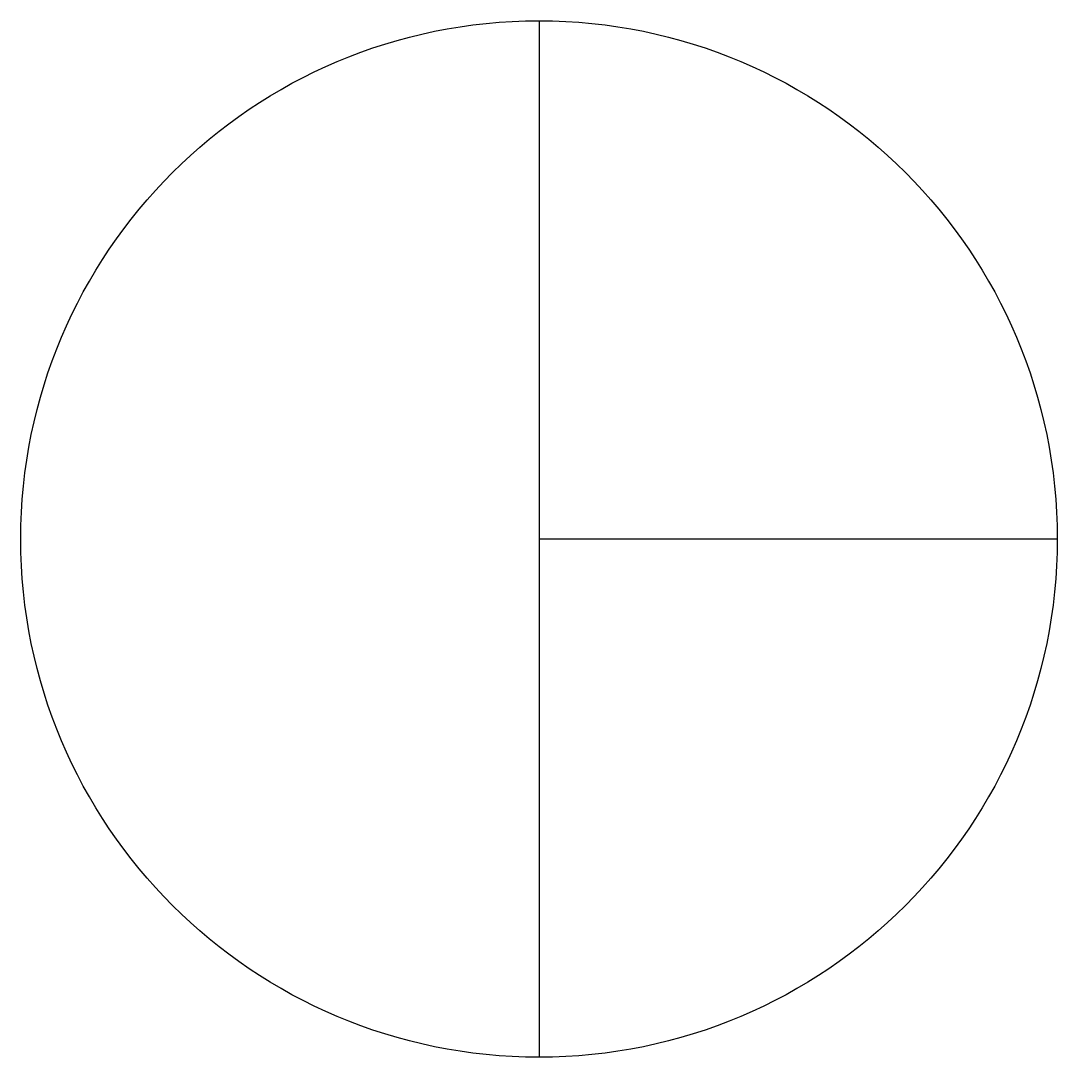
# Model space of a CAD drawing. Header units: millimetres. Extents: x -250 to 250, y -250 to 250.
import ezdxf

# ---------------------------------------------------------------- set-up
doc = ezdxf.new("R2010")
doc.units = ezdxf.units.MM
doc.layers.add('KEISO', color=7, linetype='Continuous')

msp = doc.modelspace()

# ---------------------------------------------------------------- linework, layer by layer
at = {"layer": 'KEISO', "color": 3}
for p, q in [((0, 250), (0, -250)), ((250, 0), (0, 0))]:
    msp.add_line(p, q, dxfattribs=at)
msp.add_circle((0, 0), 250, dxfattribs=at)

doc.saveas('drawing.dxf')
